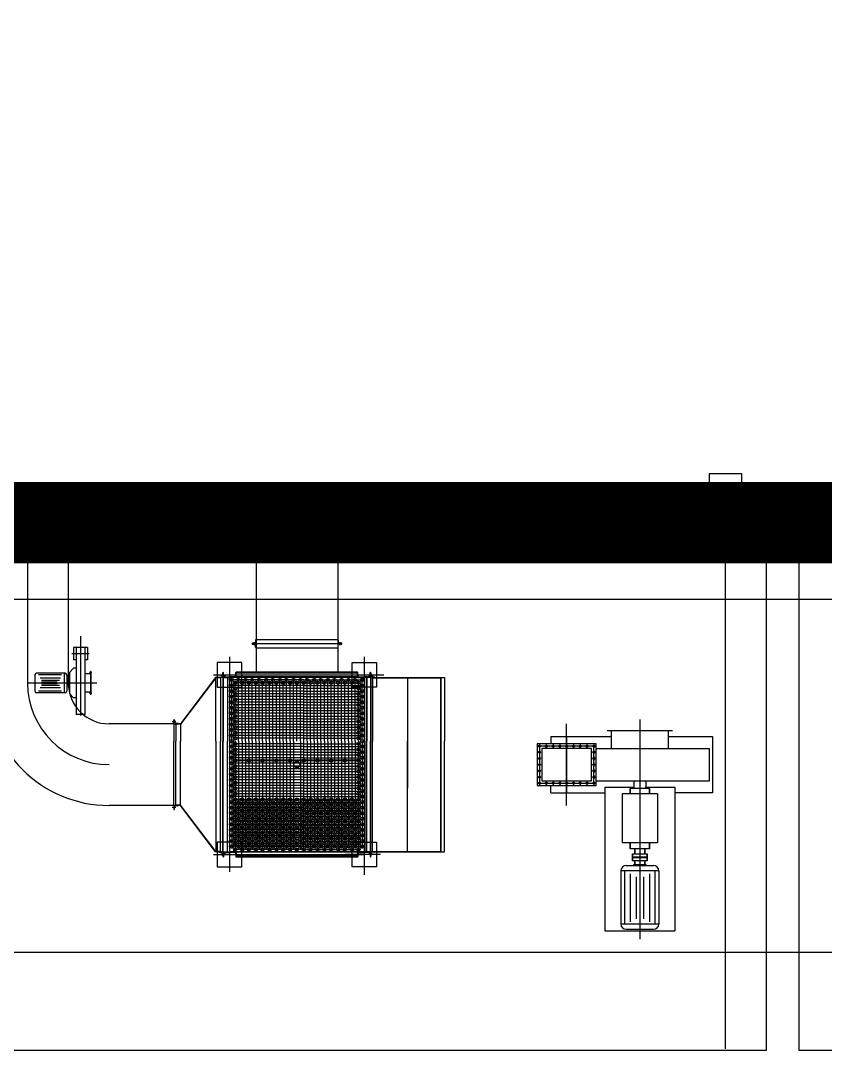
# Model space of a CAD drawing. Header units: metres. Extents: x -170 to 1091, y -90 to 504.
# Drawn here: x 169.82 to 179.67, y 76.24 to 88.85 of the extents above; entities that cross this region are included whole.
import ezdxf

# ---------------------------------------------------------------- set-up
doc = ezdxf.new("R2010")
doc.units = ezdxf.units.M
for name, pattern in [('PF_CENTER', [400, 250, -50, 50, -50]), ('PF_DASHED', [150, 100, -50]), ('PF_DIVIDE', [250, 100, -50, 0, -50, 0, -50])]:
    doc.linetypes.add(name, pattern=pattern)
for name, color, linetype in [('01', 7, 'CONTINUOUS'), ('02', 1, 'CONTINUOUS'), ('04', 2, 'PF_DASHED'), ('05', 4, 'PF_CENTER'), ('07', 6, 'PF_DIVIDE'), ('TKX', 3, 'CONTINUOUS')]:
    doc.layers.add(name, color=color, linetype=linetype)

msp = doc.modelspace()

# ---------------------------------------------------------------- linework, layer by layer
for p, q in [((177.8, 80.148, 0), (177, 80.148, 0)), ((177.05, 80.148, 0), (177.05, 79.935, 0)), ((177.75, 79.935, 0), (177.75, 80.148, 0)), ((176.864, 79.935, 0), (178.254, 79.935, 0)), ((177.325, 79.535, 0), (177.325, 79.442, 0)), ((177.325, 79.442, 0), (177.325, 79.465, 0)), ((177.475, 79.535, 0), (177.475, 79.442, 0)), ((177.475, 79.442, 0), (177.475, 79.465, 0)), ((177.182, 79.376, 0), (177.182, 78.777, 0)), ((177.617, 79.376, 0), (177.182, 79.376, 0)), ((177.52, 79.442, 0), (177.28, 79.442, 0)), ((177.28, 79.376, 0), (177.28, 79.442, 0)), ((177.28, 79.442, 0), (177.28, 79.376, 0)), ((177.52, 79.376, 0), (177.52, 79.442, 0)), ((177.52, 79.442, 0), (177.52, 79.376, 0)), ((177.617, 79.376, 0), (177.617, 78.777, 0)), ((177.617, 78.777, 0), (177.182, 78.777, 0)), ((177.28, 78.777, 0), (177.28, 78.704, 0)), ((177.28, 78.704, 0), (177.28, 78.777, 0)), ((177.52, 78.777, 0), (177.52, 78.704, 0)), ((177.52, 78.704, 0), (177.52, 78.777, 0)), ((177.52, 78.704, 0), (177.28, 78.704, 0)), ((177.31, 78.642, 0), (177.49, 78.642, 0)), ((177.31, 78.603, 0), (177.31, 78.642, 0)), ((177.31, 78.642, 0), (177.31, 78.603, 0)), ((177.49, 78.603, 0), (177.31, 78.603, 0)), ((177.31, 78.558, 0), (177.31, 78.597, 0)), ((177.31, 78.597, 0), (177.31, 78.558, 0)), ((177.31, 78.597, 0), (177.49, 78.597, 0)), ((177.34, 78.704, 0), (177.34, 78.642, 0)), ((177.34, 78.642, 0), (177.34, 78.704, 0)), ((177.34, 78.603, 0), (177.34, 78.597, 0)), ((177.34, 78.597, 0), (177.34, 78.603, 0)), ((177.46, 78.704, 0), (177.46, 78.642, 0)), ((177.46, 78.642, 0), (177.46, 78.704, 0)), ((177.46, 78.603, 0), (177.46, 78.597, 0)), ((177.46, 78.597, 0), (177.46, 78.603, 0)), ((177.49, 78.603, 0), (177.49, 78.642, 0)), ((177.49, 78.642, 0), (177.49, 78.603, 0)), ((177.49, 78.558, 0), (177.49, 78.597, 0)), ((177.49, 78.597, 0), (177.49, 78.558, 0)), ((177.231, 78.499, 0), (177.569, 78.499, 0)), ((177.49, 78.558, 0), (177.31, 78.558, 0)), ((177.34, 78.558, 0), (177.34, 78.51, 0)), ((177.34, 78.51, 0), (177.34, 78.558, 0)), ((177.46, 78.558, 0), (177.46, 78.51, 0)), ((177.46, 78.51, 0), (177.46, 78.558, 0)), ((177.632, 78.436, 0), (177.168, 78.436, 0)), ((177.168, 78.436, 0), (177.168, 77.782, 0)), ((177.632, 78.436, 0), (177.632, 77.782, 0)), ((177.632, 77.782, 0), (177.168, 77.782, 0)), ((177.231, 77.719, 0), (177.569, 77.719, 0))]:
    msp.add_line(p, q)
at = {"ltscale": 8}
for p, q in [((172.593, 79.791, 0), (172.463, 79.791, 0)), ((172.593, 79.781, 0), (172.463, 79.781, 0)), ((172.761, 79.791, 0), (172.631, 79.791, 0)), ((172.761, 79.781, 0), (172.631, 79.781, 0)), ((172.929, 79.791, 0), (172.799, 79.791, 0)), ((172.929, 79.781, 0), (172.799, 79.781, 0)), ((173.097, 79.791, 0), (172.967, 79.791, 0)), ((173.097, 79.781, 0), (172.967, 79.781, 0)), ((173.265, 79.791, 0), (173.135, 79.791, 0)), ((173.265, 79.781, 0), (173.135, 79.781, 0)), ((173.433, 79.791, 0), (173.303, 79.791, 0)), ((173.433, 79.781, 0), (173.303, 79.781, 0)), ((173.601, 79.791, 0), (173.471, 79.791, 0)), ((173.601, 79.781, 0), (173.471, 79.781, 0)), ((173.769, 79.791, 0), (173.639, 79.791, 0)), ((173.769, 79.781, 0), (173.639, 79.781, 0)), ((173.937, 79.791, 0), (173.807, 79.791, 0)), ((173.937, 79.781, 0), (173.807, 79.781, 0))]:
    msp.add_line(p, q, dxfattribs=at)
at = {"linetype": 'Continuous', "const_width": 1, "elevation": 0}
msp.add_lwpolyline([(165.7, 127.024), (280.5, 127.024), (280.5, 82.699), (165.7, 82.699)], close=True, dxfattribs=at)
at = {"elevation": 0}
msp.add_lwpolyline([(177.323, 78.51), (177.323, 78.499), (177.477, 78.499), (177.477, 78.51)], close=True, dxfattribs=at)
at = {"ltscale": 50}
msp.add_circle((173.2, 79.735, 0), 0.0358, dxfattribs=at)
for centre, start, end in [((177.231, 78.436, 0), 90, 180), ((177.569, 78.436, 0), 0, 90), ((177.231, 77.782, 0), 180, 270)]:
    msp.add_arc(centre, 0.063, start, end)
at = {"layer": '01', "ltscale": 8}
for p, q in [((170.4, 82.699, 0), (170.4, 80.735, 0)), ((172.7, 82.699, 0), (172.7, 80.867, 0)), ((173.7, 82.699, 0), (173.7, 80.867, 0)), ((172.694, 81.261, 0), (172.694, 81.229, 0)), ((172.7, 81.267, 0), (173.702, 81.267, 0)), ((173.706, 81.261, 0), (173.706, 81.229, 0)), ((170.636, 81.169, 0), (170.465, 81.169, 0)), ((170.465, 81.169, 0), (170.465, 81.018, 0)), ((170.495, 81.169, 0), (170.495, 80.348, 0)), ((170.604, 81.169, 0), (170.604, 80.348, 0)), ((170.636, 81.169, 0), (170.636, 81.018, 0)), ((172.65, 81.217, 0), (173.75, 81.217, 0)), ((172.7, 81.217, 0), (172.65, 81.217, 0)), ((172.7, 81.217, 0), (172.65, 81.217, 0)), ((172.656, 81.223, 0), (172.688, 81.223, 0)), ((172.656, 81.211, 0), (172.688, 81.211, 0)), ((172.694, 81.173, 0), (172.694, 81.205, 0)), ((172.7, 81.167, 0), (173.702, 81.167, 0)), ((173.7, 81.217, 0), (173.75, 81.217, 0)), ((173.7, 81.217, 0), (173.75, 81.217, 0)), ((173.706, 81.173, 0), (173.706, 81.205, 0)), ((173.744, 81.223, 0), (173.712, 81.223, 0)), ((173.744, 81.211, 0), (173.712, 81.211, 0)), ((170.495, 81.018, 0), (170.465, 81.018, 0)), ((170.495, 81.018, 0), (170.465, 81.018, 0)), ((170.636, 81.018, 0), (170.604, 81.018, 0)), ((172.225, 80.985, 0), (172.225, 80.685, 0)), ((172.525, 80.985, 0), (172.225, 80.985, 0)), ((172.525, 80.685, 0), (172.525, 80.985, 0)), ((173.875, 80.685, 0), (173.875, 80.985, 0)), ((173.875, 80.985, 0), (174.175, 80.985, 0)), ((174.175, 80.985, 0), (174.175, 80.685, 0)), ((170.36, 80.855, 0), (170.011, 80.855, 0)), ((170.35, 80.855, 0), (170.35, 80.615, 0)), ((170.415, 80.865, 0), (170.465, 80.915, 0)), ((170.415, 80.865, 0), (170.415, 80.605, 0)), ((170.495, 80.915, 0), (170.465, 80.915, 0)), ((170.672, 80.877, 0), (170.672, 80.593, 0)), ((170.676, 80.877, 0), (170.672, 80.877, 0)), ((170.676, 80.877, 0), (170.676, 80.593, 0)), ((172.294, 80.802, 0), (172.294, 80.852, 0)), ((172.297, 80.802, 0), (172.297, 80.867, 0)), ((172.306, 80.82, 0), (172.302, 80.863, 0)), ((172.448, 80.82, 0), (172.452, 80.863, 0)), ((173.943, 80.867, 0), (172.457, 80.867, 0)), ((172.457, 80.802, 0), (172.457, 80.867, 0)), ((173.943, 80.855, 0), (172.457, 80.855, 0)), ((173.943, 80.802, 0), (173.943, 80.867, 0)), ((173.952, 80.82, 0), (173.948, 80.863, 0)), ((174.094, 80.82, 0), (174.098, 80.863, 0)), ((174.103, 80.802, 0), (174.103, 80.867, 0)), ((174.106, 80.802, 0), (174.106, 80.852, 0)), ((169.991, 80.835, 0), (169.991, 80.635, 0)), ((170.381, 80.835, 0), (170.381, 80.635, 0)), ((170.415, 80.775, 0), (170.381, 80.775, 0)), ((170.676, 80.847, 0), (170.604, 80.847, 0)), ((172.204, 80.802, 0), (171.774, 80.235, 0)), ((172.205, 80.799, 0), (171.775, 80.232, 0)), ((172.244, 80.802, 0), (172.204, 80.802, 0)), ((172.205, 80.024, 0), (172.205, 80.799, 0)), ((172.264, 80.799, 0), (172.205, 80.799, 0)), ((172.294, 80.802, 0), (172.244, 80.802, 0)), ((172.249, 80.807, 0), (172.284, 80.807, 0)), ((172.264, 80.802, 0), (172.264, 80.024, 0)), ((172.289, 80.847, 0), (172.289, 80.813, 0)), ((172.294, 80.814, 0), (172.294, 80.024, 0)), ((172.297, 80.814, 0), (172.297, 80.024, 0)), ((172.297, 80.802, 0), (172.377, 80.802, 0)), ((172.316, 80.811, 0), (172.377, 80.811, 0)), ((172.35, 80.814, 0), (172.35, 80.024, 0)), ((172.438, 80.811, 0), (172.377, 80.811, 0)), ((172.457, 80.802, 0), (172.377, 80.802, 0)), ((173.943, 80.811, 0), (172.457, 80.811, 0)), ((173.943, 80.802, 0), (172.457, 80.802, 0)), ((173.943, 80.802, 0), (174.023, 80.802, 0)), ((173.962, 80.811, 0), (174.023, 80.811, 0)), ((174.084, 80.811, 0), (174.023, 80.811, 0)), ((174.103, 80.802, 0), (174.023, 80.802, 0)), ((174.05, 80.802, 0), (174.05, 80.024, 0)), ((174.103, 80.814, 0), (174.103, 80.024, 0)), ((174.106, 80.814, 0), (174.106, 80.024, 0)), ((174.106, 80.802, 0), (174.156, 80.802, 0)), ((174.111, 80.847, 0), (174.111, 80.813, 0)), ((174.151, 80.807, 0), (174.117, 80.807, 0)), ((174.126, 80.802, 0), (174.126, 80.024, 0)), ((174.126, 80.799, 0), (174.963, 80.799, 0)), ((174.156, 80.802, 0), (175.006, 80.802, 0)), ((174.556, 80.799, 0), (174.556, 79.446, 0)), ((174.963, 78.668, 0), (174.963, 80.802, 0)), ((174.966, 78.668, 0), (174.966, 80.802, 0)), ((175.006, 80.802, 0), (175.006, 80.024, 0)), ((170.36, 80.615, 0), (170.011, 80.615, 0)), ((170.415, 80.695, 0), (170.381, 80.695, 0)), ((170.415, 80.605, 0), (170.465, 80.555, 0)), ((170.676, 80.623, 0), (170.604, 80.623, 0)), ((172.225, 80.685, 0), (172.525, 80.685, 0)), ((174.175, 80.685, 0), (173.875, 80.685, 0)), ((170.495, 80.555, 0), (170.465, 80.555, 0)), ((170.676, 80.593, 0), (170.672, 80.593, 0)), ((170.604, 80.348, 0), (170.495, 80.348, 0)), ((171.774, 80.235, 0), (170.9, 80.235, 0)), ((171.694, 80.235, 0), (171.694, 80.285, 0)), ((171.694, 80.235, 0), (171.694, 80.024, 0)), ((171.694, 80.235, 0), (171.744, 80.235, 0)), ((171.774, 80.235, 0), (171.694, 80.235, 0)), ((171.699, 80.28, 0), (171.699, 80.246, 0)), ((171.739, 80.24, 0), (171.705, 80.24, 0)), ((171.719, 80.235, 0), (171.719, 80.024, 0)), ((171.775, 80.232, 0), (171.719, 80.232, 0)), ((171.774, 80.232, 0), (171.774, 80.024, 0)), ((171.694, 79.235, 0), (171.694, 80.024, 0)), ((171.719, 79.235, 0), (171.719, 80.024, 0)), ((171.774, 79.235, 0), (171.774, 80.024, 0)), ((172.205, 80.024, 0), (172.205, 78.671, 0)), ((172.264, 78.668, 0), (172.264, 80.024, 0)), ((172.294, 78.668, 0), (172.294, 80.024, 0)), ((172.297, 78.668, 0), (172.297, 80.024, 0)), ((172.35, 78.668, 0), (172.35, 80.024, 0)), ((174.05, 78.668, 0), (174.05, 80.024, 0)), ((174.103, 78.668, 0), (174.103, 80.024, 0)), ((174.106, 78.668, 0), (174.106, 80.024, 0)), ((174.126, 78.668, 0), (174.126, 80.024, 0)), ((174.556, 78.671, 0), (174.556, 80.024, 0)), ((175.006, 78.668, 0), (175.006, 80.024, 0)), ((176.864, 79.99, 0), (176.144, 79.99, 0)), ((176.144, 79.99, 0), (176.144, 79.48, 0)), ((176.31, 80.08, 0), (176.31, 79.99, 0)), ((176.31, 80.08, 0), (177.05, 80.08, 0)), ((176.864, 79.48, 0), (176.864, 79.99, 0)), ((177.75, 80.08, 0), (178.29, 80.08, 0)), ((178.29, 80.08, 0), (178.29, 79.39, 0)), ((176.81, 79.935, 0), (176.198, 79.935, 0)), ((176.198, 79.935, 0), (176.198, 79.535, 0)), ((176.81, 79.535, 0), (176.81, 79.935, 0)), ((178.254, 79.535, 0), (178.254, 79.935, 0)), ((176.144, 79.48, 0), (176.864, 79.48, 0)), ((176.198, 79.535, 0), (176.81, 79.535, 0)), ((176.31, 79.39, 0), (176.31, 79.48, 0)), ((176.31, 79.39, 0), (176.972, 79.39, 0)), ((176.972, 79.458, 0), (176.972, 77.7, 0)), ((176.972, 79.458, 0), (177.325, 79.458, 0)), ((177.475, 79.458, 0), (177.829, 79.458, 0)), ((177.829, 79.458, 0), (177.829, 77.7, 0)), ((178.29, 79.39, 0), (177.829, 79.39, 0)), ((171.774, 79.235, 0), (170.9, 79.235, 0)), ((171.694, 79.235, 0), (171.694, 79.185, 0)), ((171.774, 79.235, 0), (171.694, 79.235, 0)), ((171.694, 79.235, 0), (171.744, 79.235, 0)), ((171.699, 79.19, 0), (171.699, 79.225, 0)), ((171.739, 79.23, 0), (171.705, 79.23, 0)), ((171.775, 79.238, 0), (171.719, 79.238, 0)), ((172.204, 78.668, 0), (171.774, 79.235, 0)), ((172.205, 78.671, 0), (171.775, 79.238, 0)), ((172.225, 78.785, 0), (172.225, 78.485, 0)), ((172.525, 78.785, 0), (172.225, 78.785, 0)), ((172.525, 78.485, 0), (172.525, 78.785, 0)), ((173.875, 78.485, 0), (173.875, 78.785, 0)), ((173.875, 78.785, 0), (174.175, 78.785, 0)), ((174.175, 78.785, 0), (174.175, 78.485, 0)), ((172.244, 78.668, 0), (172.204, 78.668, 0)), ((172.264, 78.671, 0), (172.205, 78.671, 0)), ((172.294, 78.668, 0), (172.244, 78.668, 0)), ((172.249, 78.663, 0), (172.284, 78.663, 0)), ((172.289, 78.623, 0), (172.289, 78.658, 0)), ((172.294, 78.668, 0), (172.294, 78.618, 0)), ((172.297, 78.668, 0), (172.377, 78.668, 0)), ((172.297, 78.668, 0), (172.297, 78.603, 0)), ((172.306, 78.651, 0), (172.302, 78.608, 0)), ((172.316, 78.66, 0), (172.377, 78.66, 0)), ((172.457, 78.668, 0), (172.377, 78.668, 0)), ((172.438, 78.66, 0), (172.377, 78.66, 0)), ((172.448, 78.651, 0), (172.452, 78.608, 0)), ((174.405, 78.668, 0), (172.457, 78.668, 0)), ((172.457, 78.668, 0), (172.457, 78.603, 0)), ((173.943, 78.665, 0), (172.457, 78.665, 0)), ((173.943, 78.615, 0), (172.457, 78.615, 0)), ((173.943, 78.603, 0), (172.457, 78.603, 0)), ((173.943, 78.668, 0), (174.023, 78.668, 0)), ((173.943, 78.668, 0), (173.943, 78.603, 0)), ((173.952, 78.651, 0), (173.948, 78.608, 0)), ((173.962, 78.66, 0), (174.023, 78.66, 0)), ((174.103, 78.668, 0), (174.023, 78.668, 0)), ((174.084, 78.66, 0), (174.023, 78.66, 0)), ((174.094, 78.651, 0), (174.098, 78.608, 0)), ((174.103, 78.668, 0), (174.103, 78.603, 0)), ((174.106, 78.668, 0), (174.156, 78.668, 0)), ((174.106, 78.668, 0), (174.106, 78.618, 0)), ((174.111, 78.623, 0), (174.111, 78.658, 0)), ((174.151, 78.663, 0), (174.117, 78.663, 0)), ((174.126, 78.671, 0), (174.963, 78.671, 0)), ((174.156, 78.668, 0), (175.006, 78.668, 0)), ((172.225, 78.485, 0), (172.525, 78.485, 0)), ((174.175, 78.485, 0), (173.875, 78.485, 0)), ((176.972, 77.7, 0), (177.829, 77.7, 0))]:
    msp.add_line(p, q, dxfattribs=at)
at = {"layer": '01'}
msp.add_line((176.864, 79.535, 0), (178.254, 79.535, 0), dxfattribs=at)
at = {"layer": '01', "ltscale": 8}
for centre, radius in [((172.402, 80.772, 0), 0.02), ((172.402, 80.704, 0), 0.02), ((172.444, 80.738, 0), 0.02), ((172.486, 80.772, 0), 0.02), ((172.528, 80.738, 0), 0.02), ((172.57, 80.772, 0), 0.02), ((172.612, 80.738, 0), 0.02), ((172.654, 80.772, 0), 0.02), ((172.696, 80.738, 0), 0.02), ((172.738, 80.772, 0), 0.02), ((172.78, 80.738, 0), 0.02), ((172.822, 80.772, 0), 0.02), ((172.864, 80.738, 0), 0.02), ((172.906, 80.772, 0), 0.02), ((172.948, 80.738, 0), 0.02), ((172.99, 80.772, 0), 0.02), ((173.032, 80.738, 0), 0.02), ((173.074, 80.772, 0), 0.02), ((173.116, 80.738, 0), 0.02), ((173.158, 80.772, 0), 0.02), ((173.2, 80.738, 0), 0.02), ((173.242, 80.772, 0), 0.02), ((173.284, 80.738, 0), 0.02), ((173.326, 80.772, 0), 0.02), ((173.368, 80.738, 0), 0.02), ((173.41, 80.772, 0), 0.02), ((173.452, 80.738, 0), 0.02), ((173.494, 80.772, 0), 0.02), ((173.536, 80.738, 0), 0.02), ((173.578, 80.772, 0), 0.02), ((173.62, 80.738, 0), 0.02), ((173.662, 80.772, 0), 0.02), ((173.704, 80.738, 0), 0.02), ((173.746, 80.772, 0), 0.02), ((173.788, 80.738, 0), 0.02), ((173.83, 80.772, 0), 0.02), ((173.872, 80.738, 0), 0.02), ((173.914, 80.772, 0), 0.02), ((173.956, 80.738, 0), 0.02), ((173.998, 80.772, 0), 0.02), ((173.998, 80.704, 0), 0.02), ((172.402, 80.636, 0), 0.02), ((172.444, 80.67, 0), 0.02), ((172.444, 80.602, 0), 0.02), ((173.956, 80.67, 0), 0.02), ((173.956, 80.602, 0), 0.02), ((173.998, 80.636, 0), 0.02), ((172.402, 80.568, 0), 0.02), ((172.402, 80.5, 0), 0.02), ((172.444, 80.534, 0), 0.02), ((172.444, 80.466, 0), 0.02), ((173.956, 80.534, 0), 0.02), ((173.956, 80.466, 0), 0.02), ((173.998, 80.568, 0), 0.02), ((173.998, 80.5, 0), 0.02), ((172.402, 80.432, 0), 0.02), ((172.402, 80.364, 0), 0.02), ((172.444, 80.398, 0), 0.02), ((172.444, 80.33, 0), 0.02), ((173.956, 80.398, 0), 0.02), ((173.956, 80.33, 0), 0.02), ((173.998, 80.432, 0), 0.02), ((173.998, 80.364, 0), 0.02), ((172.402, 80.296, 0), 0.02), ((172.402, 80.228, 0), 0.02), ((172.444, 80.262, 0), 0.02), ((173.956, 80.262, 0), 0.02), ((173.998, 80.296, 0), 0.02), ((173.998, 80.228, 0), 0.02), ((172.402, 80.16, 0), 0.02), ((172.402, 80.092, 0), 0.02), ((172.444, 80.194, 0), 0.02), ((172.444, 80.126, 0), 0.02), ((173.956, 80.194, 0), 0.02), ((173.956, 80.126, 0), 0.02), ((173.998, 80.16, 0), 0.02), ((173.998, 80.092, 0), 0.02), ((172.402, 80.024, 0), 0.02), ((172.402, 79.956, 0), 0.02), ((172.444, 80.058, 0), 0.02), ((172.444, 79.99, 0), 0.02), ((173.956, 80.058, 0), 0.02), ((173.956, 79.99, 0), 0.02), ((173.998, 80.024, 0), 0.02), ((173.998, 79.956, 0), 0.02), ((176.172, 79.963, 0), 0.012), ((176.255, 79.963, 0), 0.012), ((176.338, 79.963, 0), 0.012), ((176.421, 79.963, 0), 0.012), ((176.504, 79.963, 0), 0.012), ((176.587, 79.963, 0), 0.012), ((176.67, 79.963, 0), 0.012), ((176.753, 79.963, 0), 0.012), ((176.836, 79.963, 0), 0.012), ((172.402, 79.888, 0), 0.02), ((172.402, 79.82, 0), 0.02), ((172.444, 79.922, 0), 0.02), ((172.444, 79.854, 0), 0.02), ((173.956, 79.922, 0), 0.02), ((173.956, 79.854, 0), 0.02), ((173.998, 79.888, 0), 0.02), ((173.998, 79.82, 0), 0.02), ((176.172, 79.887, 0), 0.012), ((176.836, 79.887, 0), 0.012), ((172.402, 79.752, 0), 0.02), ((172.444, 79.786, 0), 0.02), ((172.444, 79.718, 0), 0.02), ((172.612, 79.786, 0), 0.02), ((172.78, 79.786, 0), 0.02), ((172.948, 79.786, 0), 0.02), ((173.116, 79.786, 0), 0.02), ((173.284, 79.786, 0), 0.02), ((173.452, 79.786, 0), 0.02), ((173.62, 79.786, 0), 0.02), ((173.788, 79.786, 0), 0.02), ((173.956, 79.786, 0), 0.02), ((173.956, 79.718, 0), 0.02), ((173.998, 79.752, 0), 0.02), ((176.172, 79.811, 0), 0.012), ((176.172, 79.735, 0), 0.012), ((176.836, 79.811, 0), 0.012), ((176.836, 79.735, 0), 0.012), ((172.402, 79.684, 0), 0.02), ((172.402, 79.616, 0), 0.02), ((172.444, 79.65, 0), 0.02), ((172.444, 79.582, 0), 0.02), ((173.956, 79.65, 0), 0.02), ((173.956, 79.582, 0), 0.02), ((173.998, 79.684, 0), 0.02), ((173.998, 79.616, 0), 0.02), ((176.172, 79.659, 0), 0.012), ((176.172, 79.583, 0), 0.012), ((176.836, 79.659, 0), 0.012), ((176.836, 79.583, 0), 0.012), ((172.402, 79.548, 0), 0.02), ((172.402, 79.48, 0), 0.02), ((172.444, 79.514, 0), 0.02), ((172.444, 79.446, 0), 0.02), ((173.956, 79.514, 0), 0.02), ((173.956, 79.446, 0), 0.02), ((173.998, 79.548, 0), 0.02), ((173.998, 79.48, 0), 0.02), ((176.172, 79.507, 0), 0.012), ((176.255, 79.507, 0), 0.012), ((176.338, 79.507, 0), 0.012), ((176.421, 79.507, 0), 0.012), ((176.504, 79.507, 0), 0.012), ((176.587, 79.507, 0), 0.012), ((176.67, 79.507, 0), 0.012), ((176.753, 79.507, 0), 0.012), ((176.836, 79.507, 0), 0.012), ((172.402, 79.412, 0), 0.02), ((172.402, 79.344, 0), 0.02), ((172.444, 79.378, 0), 0.02), ((173.956, 79.378, 0), 0.02), ((173.998, 79.412, 0), 0.02), ((173.998, 79.344, 0), 0.02), ((172.402, 79.276, 0), 0.02), ((172.402, 79.208, 0), 0.02), ((172.444, 79.31, 0), 0.02), ((172.444, 79.242, 0), 0.02), ((172.486, 79.276, 0), 0.02), ((172.486, 79.208, 0), 0.02), ((172.528, 79.31, 0), 0.02), ((172.528, 79.242, 0), 0.02), ((172.57, 79.276, 0), 0.02), ((172.57, 79.208, 0), 0.02), ((172.612, 79.31, 0), 0.02), ((172.612, 79.242, 0), 0.02), ((172.654, 79.276, 0), 0.02), ((172.654, 79.208, 0), 0.02), ((172.696, 79.31, 0), 0.02), ((172.696, 79.242, 0), 0.02), ((172.738, 79.276, 0), 0.02), ((172.738, 79.208, 0), 0.02), ((172.78, 79.31, 0), 0.02), ((172.78, 79.242, 0), 0.02), ((172.822, 79.276, 0), 0.02), ((172.822, 79.208, 0), 0.02), ((172.864, 79.31, 0), 0.02), ((172.864, 79.242, 0), 0.02), ((172.906, 79.276, 0), 0.02), ((172.906, 79.208, 0), 0.02), ((172.948, 79.31, 0), 0.02), ((172.948, 79.242, 0), 0.02), ((172.99, 79.276, 0), 0.02), ((172.99, 79.208, 0), 0.02), ((173.032, 79.31, 0), 0.02), ((173.032, 79.242, 0), 0.02), ((173.074, 79.276, 0), 0.02), ((173.074, 79.208, 0), 0.02), ((173.116, 79.31, 0), 0.02), ((173.116, 79.242, 0), 0.02), ((173.158, 79.276, 0), 0.02), ((173.158, 79.208, 0), 0.02), ((173.2, 79.31, 0), 0.02), ((173.2, 79.242, 0), 0.02), ((173.242, 79.276, 0), 0.02), ((173.242, 79.208, 0), 0.02), ((173.284, 79.31, 0), 0.02), ((173.284, 79.242, 0), 0.02), ((173.326, 79.276, 0), 0.02), ((173.326, 79.208, 0), 0.02), ((173.368, 79.31, 0), 0.02), ((173.368, 79.242, 0), 0.02), ((173.41, 79.276, 0), 0.02), ((173.41, 79.208, 0), 0.02), ((173.452, 79.31, 0), 0.02), ((173.452, 79.242, 0), 0.02), ((173.494, 79.276, 0), 0.02), ((173.494, 79.208, 0), 0.02), ((173.536, 79.31, 0), 0.02), ((173.536, 79.242, 0), 0.02), ((173.578, 79.276, 0), 0.02), ((173.578, 79.208, 0), 0.02), ((173.62, 79.31, 0), 0.02), ((173.62, 79.242, 0), 0.02), ((173.662, 79.276, 0), 0.02), ((173.662, 79.208, 0), 0.02), ((173.704, 79.31, 0), 0.02), ((173.704, 79.242, 0), 0.02), ((173.746, 79.276, 0), 0.02), ((173.746, 79.208, 0), 0.02), ((173.788, 79.31, 0), 0.02), ((173.788, 79.242, 0), 0.02), ((173.83, 79.276, 0), 0.02), ((173.83, 79.208, 0), 0.02), ((173.872, 79.31, 0), 0.02), ((173.872, 79.242, 0), 0.02), ((173.914, 79.276, 0), 0.02), ((173.914, 79.208, 0), 0.02), ((173.956, 79.31, 0), 0.02), ((173.956, 79.242, 0), 0.02), ((173.998, 79.276, 0), 0.02), ((173.998, 79.208, 0), 0.02), ((172.402, 79.14, 0), 0.02), ((172.402, 79.072, 0), 0.02), ((172.444, 79.174, 0), 0.02), ((172.444, 79.106, 0), 0.02), ((172.486, 79.14, 0), 0.02), ((172.486, 79.072, 0), 0.02), ((172.528, 79.174, 0), 0.02), ((172.528, 79.106, 0), 0.02), ((172.57, 79.14, 0), 0.02), ((172.57, 79.072, 0), 0.02), ((172.612, 79.174, 0), 0.02), ((172.612, 79.106, 0), 0.02), ((172.654, 79.14, 0), 0.02), ((172.654, 79.072, 0), 0.02), ((172.696, 79.174, 0), 0.02), ((172.696, 79.106, 0), 0.02), ((172.738, 79.14, 0), 0.02), ((172.738, 79.072, 0), 0.02), ((172.78, 79.174, 0), 0.02), ((172.78, 79.106, 0), 0.02), ((172.822, 79.14, 0), 0.02), ((172.822, 79.072, 0), 0.02), ((172.864, 79.174, 0), 0.02), ((172.864, 79.106, 0), 0.02), ((172.906, 79.14, 0), 0.02), ((172.906, 79.072, 0), 0.02), ((172.948, 79.174, 0), 0.02), ((172.948, 79.106, 0), 0.02), ((172.99, 79.14, 0), 0.02), ((172.99, 79.072, 0), 0.02), ((173.032, 79.174, 0), 0.02), ((173.032, 79.106, 0), 0.02), ((173.074, 79.14, 0), 0.02), ((173.074, 79.072, 0), 0.02), ((173.116, 79.174, 0), 0.02), ((173.116, 79.106, 0), 0.02), ((173.158, 79.14, 0), 0.02), ((173.158, 79.072, 0), 0.02), ((173.2, 79.174, 0), 0.02), ((173.2, 79.106, 0), 0.02), ((173.242, 79.14, 0), 0.02), ((173.242, 79.072, 0), 0.02), ((173.284, 79.174, 0), 0.02), ((173.284, 79.106, 0), 0.02), ((173.326, 79.14, 0), 0.02), ((173.326, 79.072, 0), 0.02), ((173.368, 79.174, 0), 0.02), ((173.368, 79.106, 0), 0.02), ((173.41, 79.14, 0), 0.02), ((173.41, 79.072, 0), 0.02), ((173.452, 79.174, 0), 0.02), ((173.452, 79.106, 0), 0.02), ((173.494, 79.14, 0), 0.02), ((173.494, 79.072, 0), 0.02), ((173.536, 79.174, 0), 0.02), ((173.536, 79.106, 0), 0.02), ((173.578, 79.14, 0), 0.02), ((173.578, 79.072, 0), 0.02), ((173.62, 79.174, 0), 0.02), ((173.62, 79.106, 0), 0.02), ((173.662, 79.14, 0), 0.02), ((173.662, 79.072, 0), 0.02), ((173.704, 79.174, 0), 0.02), ((173.704, 79.106, 0), 0.02), ((173.746, 79.14, 0), 0.02), ((173.746, 79.072, 0), 0.02), ((173.788, 79.174, 0), 0.02), ((173.788, 79.106, 0), 0.02), ((173.83, 79.14, 0), 0.02), ((173.83, 79.072, 0), 0.02), ((173.872, 79.174, 0), 0.02), ((173.872, 79.106, 0), 0.02), ((173.914, 79.14, 0), 0.02), ((173.914, 79.072, 0), 0.02), ((173.956, 79.174, 0), 0.02), ((173.956, 79.106, 0), 0.02), ((173.998, 79.14, 0), 0.02), ((173.998, 79.072, 0), 0.02), ((172.402, 79.004, 0), 0.02), ((172.402, 78.936, 0), 0.02), ((172.444, 79.038, 0), 0.02), ((172.444, 78.97, 0), 0.02), ((172.486, 79.004, 0), 0.02), ((172.486, 78.936, 0), 0.02), ((172.528, 79.038, 0), 0.02), ((172.528, 78.97, 0), 0.02), ((172.57, 79.004, 0), 0.02), ((172.57, 78.936, 0), 0.02), ((172.612, 79.038, 0), 0.02), ((172.612, 78.97, 0), 0.02), ((172.654, 79.004, 0), 0.02), ((172.654, 78.936, 0), 0.02), ((172.696, 79.038, 0), 0.02), ((172.696, 78.97, 0), 0.02), ((172.738, 79.004, 0), 0.02), ((172.738, 78.936, 0), 0.02), ((172.78, 79.038, 0), 0.02), ((172.78, 78.97, 0), 0.02), ((172.822, 79.004, 0), 0.02), ((172.822, 78.936, 0), 0.02), ((172.864, 79.038, 0), 0.02), ((172.864, 78.97, 0), 0.02), ((172.906, 79.004, 0), 0.02), ((172.906, 78.936, 0), 0.02), ((172.948, 79.038, 0), 0.02), ((172.948, 78.97, 0), 0.02), ((172.99, 79.004, 0), 0.02), ((172.99, 78.936, 0), 0.02), ((173.032, 79.038, 0), 0.02), ((173.032, 78.97, 0), 0.02), ((173.074, 79.004, 0), 0.02), ((173.074, 78.936, 0), 0.02), ((173.116, 79.038, 0), 0.02), ((173.116, 78.97, 0), 0.02), ((173.158, 79.004, 0), 0.02), ((173.158, 78.936, 0), 0.02), ((173.2, 79.038, 0), 0.02), ((173.2, 78.97, 0), 0.02), ((173.242, 79.004, 0), 0.02), ((173.242, 78.936, 0), 0.02), ((173.284, 79.038, 0), 0.02), ((173.284, 78.97, 0), 0.02), ((173.326, 79.004, 0), 0.02), ((173.326, 78.936, 0), 0.02), ((173.368, 79.038, 0), 0.02), ((173.368, 78.97, 0), 0.02), ((173.41, 79.004, 0), 0.02), ((173.41, 78.936, 0), 0.02), ((173.452, 79.038, 0), 0.02), ((173.452, 78.97, 0), 0.02), ((173.494, 79.004, 0), 0.02), ((173.494, 78.936, 0), 0.02), ((173.536, 79.038, 0), 0.02), ((173.536, 78.97, 0), 0.02), ((173.578, 79.004, 0), 0.02), ((173.578, 78.936, 0), 0.02), ((173.62, 79.038, 0), 0.02), ((173.62, 78.97, 0), 0.02), ((173.662, 79.004, 0), 0.02), ((173.662, 78.936, 0), 0.02), ((173.704, 79.038, 0), 0.02), ((173.704, 78.97, 0), 0.02), ((173.746, 79.004, 0), 0.02), ((173.746, 78.936, 0), 0.02), ((173.788, 79.038, 0), 0.02), ((173.788, 78.97, 0), 0.02), ((173.83, 79.004, 0), 0.02), ((173.83, 78.936, 0), 0.02), ((173.872, 79.038, 0), 0.02), ((173.872, 78.97, 0), 0.02), ((173.914, 79.004, 0), 0.02), ((173.914, 78.936, 0), 0.02), ((173.956, 79.038, 0), 0.02), ((173.956, 78.97, 0), 0.02), ((173.998, 79.004, 0), 0.02), ((173.998, 78.936, 0), 0.02), ((172.402, 78.868, 0), 0.02), ((172.444, 78.902, 0), 0.02), ((172.444, 78.834, 0), 0.02), ((172.486, 78.868, 0), 0.02), ((172.528, 78.902, 0), 0.02), ((172.528, 78.834, 0), 0.02), ((172.57, 78.868, 0), 0.02), ((172.612, 78.902, 0), 0.02), ((172.612, 78.834, 0), 0.02), ((172.654, 78.868, 0), 0.02), ((172.696, 78.902, 0), 0.02), ((172.696, 78.834, 0), 0.02), ((172.738, 78.868, 0), 0.02), ((172.78, 78.902, 0), 0.02), ((172.78, 78.834, 0), 0.02), ((172.822, 78.868, 0), 0.02), ((172.864, 78.902, 0), 0.02), ((172.864, 78.834, 0), 0.02), ((172.906, 78.868, 0), 0.02), ((172.948, 78.902, 0), 0.02), ((172.948, 78.834, 0), 0.02), ((172.99, 78.868, 0), 0.02), ((173.032, 78.902, 0), 0.02), ((173.032, 78.834, 0), 0.02), ((173.074, 78.868, 0), 0.02), ((173.116, 78.902, 0), 0.02), ((173.116, 78.834, 0), 0.02), ((173.158, 78.868, 0), 0.02), ((173.2, 78.902, 0), 0.02), ((173.2, 78.834, 0), 0.02), ((173.242, 78.868, 0), 0.02), ((173.284, 78.902, 0), 0.02), ((173.284, 78.834, 0), 0.02), ((173.326, 78.868, 0), 0.02), ((173.368, 78.902, 0), 0.02), ((173.368, 78.834, 0), 0.02), ((173.41, 78.868, 0), 0.02), ((173.452, 78.902, 0), 0.02), ((173.452, 78.834, 0), 0.02), ((173.494, 78.868, 0), 0.02), ((173.536, 78.902, 0), 0.02), ((173.536, 78.834, 0), 0.02), ((173.578, 78.868, 0), 0.02), ((173.62, 78.902, 0), 0.02), ((173.62, 78.834, 0), 0.02), ((173.662, 78.868, 0), 0.02), ((173.704, 78.902, 0), 0.02), ((173.704, 78.834, 0), 0.02), ((173.746, 78.868, 0), 0.02), ((173.788, 78.902, 0), 0.02), ((173.788, 78.834, 0), 0.02), ((173.83, 78.868, 0), 0.02), ((173.872, 78.902, 0), 0.02), ((173.872, 78.834, 0), 0.02), ((173.914, 78.868, 0), 0.02), ((173.956, 78.902, 0), 0.02), ((173.956, 78.834, 0), 0.02), ((173.998, 78.868, 0), 0.02), ((172.402, 78.8, 0), 0.02), ((172.402, 78.732, 0), 0.02), ((172.444, 78.766, 0), 0.02), ((172.444, 78.698, 0), 0.02), ((172.486, 78.8, 0), 0.02), ((172.486, 78.732, 0), 0.02), ((172.528, 78.766, 0), 0.02), ((172.528, 78.698, 0), 0.02), ((172.57, 78.8, 0), 0.02), ((172.57, 78.732, 0), 0.02), ((172.612, 78.766, 0), 0.02), ((172.612, 78.698, 0), 0.02), ((172.654, 78.8, 0), 0.02), ((172.654, 78.732, 0), 0.02), ((172.696, 78.766, 0), 0.02), ((172.696, 78.698, 0), 0.02), ((172.738, 78.8, 0), 0.02), ((172.738, 78.732, 0), 0.02), ((172.78, 78.766, 0), 0.02), ((172.78, 78.698, 0), 0.02), ((172.822, 78.8, 0), 0.02), ((172.822, 78.732, 0), 0.02), ((172.864, 78.766, 0), 0.02), ((172.864, 78.698, 0), 0.02), ((172.906, 78.8, 0), 0.02), ((172.906, 78.732, 0), 0.02), ((172.948, 78.766, 0), 0.02), ((172.948, 78.698, 0), 0.02), ((172.99, 78.8, 0), 0.02), ((172.99, 78.732, 0), 0.02), ((173.032, 78.766, 0), 0.02), ((173.032, 78.698, 0), 0.02), ((173.074, 78.8, 0), 0.02), ((173.074, 78.732, 0), 0.02), ((173.116, 78.766, 0), 0.02), ((173.116, 78.698, 0), 0.02), ((173.158, 78.8, 0), 0.02), ((173.158, 78.732, 0), 0.02), ((173.2, 78.766, 0), 0.02), ((173.2, 78.698, 0), 0.02), ((173.242, 78.8, 0), 0.02), ((173.242, 78.732, 0), 0.02), ((173.284, 78.766, 0), 0.02), ((173.284, 78.698, 0), 0.02), ((173.326, 78.8, 0), 0.02), ((173.326, 78.732, 0), 0.02), ((173.368, 78.766, 0), 0.02), ((173.368, 78.698, 0), 0.02), ((173.41, 78.8, 0), 0.02), ((173.41, 78.732, 0), 0.02), ((173.452, 78.766, 0), 0.02), ((173.452, 78.698, 0), 0.02), ((173.494, 78.8, 0), 0.02), ((173.494, 78.732, 0), 0.02), ((173.536, 78.766, 0), 0.02), ((173.536, 78.698, 0), 0.02), ((173.578, 78.8, 0), 0.02), ((173.578, 78.732, 0), 0.02), ((173.62, 78.766, 0), 0.02), ((173.62, 78.698, 0), 0.02), ((173.662, 78.8, 0), 0.02), ((173.662, 78.732, 0), 0.02), ((173.704, 78.766, 0), 0.02), ((173.704, 78.698, 0), 0.02), ((173.746, 78.8, 0), 0.02), ((173.746, 78.732, 0), 0.02), ((173.788, 78.766, 0), 0.02), ((173.788, 78.698, 0), 0.02), ((173.83, 78.8, 0), 0.02), ((173.83, 78.732, 0), 0.02), ((173.872, 78.766, 0), 0.02), ((173.872, 78.698, 0), 0.02), ((173.914, 78.8, 0), 0.02), ((173.914, 78.732, 0), 0.02), ((173.956, 78.766, 0), 0.02), ((173.956, 78.698, 0), 0.02), ((173.998, 78.8, 0), 0.02), ((173.998, 78.732, 0), 0.02)]:
    msp.add_circle(centre, radius, dxfattribs=at)
for centre, radius, start, end in [((172.688, 81.229, 0), 0.006, 270, 0), ((172.699, 81.262, 0), 0.00499, 76.6899, 193.3101), ((173.701, 81.262, 0), 0.00499, 346.6899, 103.3101), ((173.712, 81.229, 0), 0.006, 180, 270), ((172.655, 81.218, 0), 0.00499, 76.6899, 193.3101), ((172.655, 81.216, 0), 0.00499, 166.6899, 283.3101), ((172.688, 81.205, 0), 0.006, 0, 90), ((172.699, 81.172, 0), 0.00499, 166.6899, 283.3101), ((173.701, 81.172, 0), 0.00499, 256.6899, 13.3101), ((173.712, 81.205, 0), 0.006, 90, 180), ((173.745, 81.218, 0), 0.00499, 346.6899, 103.3101), ((173.745, 81.216, 0), 0.00499, 256.6899, 13.3101), ((170.011, 80.835, 0), 0.02, 90, 180), ((170.36, 80.835, 0), 0.02, 0, 90), ((172.293, 80.848, 0), 0.00416, 76.6899, 193.3101), ((172.297, 80.862, 0), 0.005, 5.71, 90), ((172.457, 80.862, 0), 0.005, 90, 174.29), ((173.943, 80.862, 0), 0.005, 5.71, 90), ((174.103, 80.862, 0), 0.005, 90, 174.29), ((174.107, 80.848, 0), 0.00416, 346.6899, 103.3101), ((170.9, 80.735, 0), 1.5, 180, 270), ((170.9, 80.735, 0), 0.5, 180, 270), ((172.248, 80.803, 0), 0.00416, 76.6899, 193.3101), ((172.284, 80.813, 0), 0.0055, 270, 0), ((172.316, 80.821, 0), 0.01, 185.71, 270), ((172.438, 80.821, 0), 0.01, 270, 354.29), ((173.962, 80.821, 0), 0.01, 185.71, 270), ((174.084, 80.821, 0), 0.01, 270, 354.29), ((174.117, 80.813, 0), 0.0055, 180, 270), ((174.152, 80.803, 0), 0.00416, 346.6899, 103.3101), ((170.011, 80.635, 0), 0.02, 180, 270), ((170.36, 80.635, 0), 0.02, 270, 0), ((171.695, 80.281, 0), 0.00416, 346.6899, 103.3101), ((171.705, 80.246, 0), 0.0055, 180, 270), ((171.74, 80.236, 0), 0.00416, 346.6899, 103.3101), ((171.705, 79.225, 0), 0.0055, 90, 180), ((171.74, 79.234, 0), 0.00416, 256.6899, 13.3101), ((171.695, 79.189, 0), 0.00416, 256.6899, 13.3101), ((172.248, 78.667, 0), 0.00416, 166.6899, 283.3101), ((172.284, 78.658, 0), 0.0055, 0, 90), ((172.293, 78.622, 0), 0.00416, 166.6899, 283.3101), ((172.297, 78.608, 0), 0.005, 270, 354.29), ((172.316, 78.65, 0), 0.01, 90, 174.29), ((172.438, 78.65, 0), 0.01, 5.71, 90), ((172.457, 78.608, 0), 0.005, 185.71, 270), ((173.943, 78.608, 0), 0.005, 270, 354.29), ((173.962, 78.65, 0), 0.01, 90, 174.29), ((174.084, 78.65, 0), 0.01, 5.71, 90), ((174.103, 78.608, 0), 0.005, 185.71, 270), ((174.107, 78.622, 0), 0.00416, 256.6899, 13.3101), ((174.117, 78.658, 0), 0.0055, 90, 180), ((174.152, 78.667, 0), 0.00416, 256.6899, 13.3101)]:
    msp.add_arc(centre, radius, start, end, dxfattribs=at)
at = {"layer": '01'}
msp.add_arc((177.569, 77.782, 0), 0.063, 270, 0, dxfattribs=at)
at = {"layer": '01', "ltscale": 8}
for p in [(172.7, 81.217, 0), (172.7, 81.217, 0), (173.7, 81.217, 0), (173.7, 81.217, 0), (172.294, 80.802, 0), (174.106, 80.802, 0), (171.694, 80.235, 0), (171.694, 79.235, 0), (172.294, 78.668, 0), (174.106, 78.668, 0)]:
    msp.add_point(p, dxfattribs=at)
at = {"layer": '02', "ltscale": 8}
for p, q in [((178.95, 76.235), (178.95, 82.699, 0)), ((179.35, 76.235), (179.35, 82.699, 0)), ((170.318, 80.835, 0), (170.034, 80.835, 0)), ((170.304, 80.795, 0), (170.055, 80.795, 0)), ((170.292, 80.765, 0), (170.072, 80.765, 0)), ((170.264, 80.745, 0), (170.073, 80.745, 0)), ((170.264, 80.725, 0), (170.073, 80.725, 0)), ((170.318, 80.635, 0), (170.034, 80.635, 0)), ((170.304, 80.675, 0), (170.055, 80.675, 0)), ((170.292, 80.705, 0), (170.072, 80.705, 0)), ((178.95, 76.235, 0), (168.85, 76.235, 0)), ((189.45, 76.235), (179.35, 76.235, 0))]:
    msp.add_line(p, q, dxfattribs=at)
at = {"layer": '02'}
for p, q in [((177.214, 78.431, 0), (177.214, 77.777, 0)), ((177.28, 78.399, 0), (177.28, 77.809, 0)), ((177.355, 78.363, 0), (177.355, 77.845, 0)), ((177.445, 78.363, 0), (177.445, 77.845, 0)), ((177.52, 78.399, 0), (177.52, 77.809, 0)), ((177.586, 78.431, 0), (177.586, 77.777, 0))]:
    msp.add_line(p, q, dxfattribs=at)
at = {"layer": '04', "ltscale": 8}
for p in [(174.056, 80.814, 0), (174.056, 78.668, 0)]:
    msp.add_line(p, (174.056, 80.024, 0), dxfattribs=at)
at = {"layer": '05', "ltscale": 8}
for p, q in [((169.9, 82.699), (169.9, 80.735)), ((178.45, 76.254), (178.45, 82.699)), ((170.55, 81.307, 0), (170.55, 80.337, 0)), ((172.675, 81.237, 0), (172.675, 81.2, 0)), ((172.675, 81.198, 0), (172.675, 81.234, 0)), ((173.725, 81.237, 0), (173.725, 81.2, 0)), ((173.725, 81.198, 0), (173.725, 81.234, 0)), ((170.55, 81.187, 0), (170.55, 81, 0)), ((170.655, 81.093, 0), (170.445, 81.093, 0)), ((172.375, 81.055, 0), (172.375, 80.623, 0)), ((174.025, 81.055, 0), (174.025, 80.623, 0)), ((170.689, 80.862, 0), (170.66, 80.862, 0)), ((170.75, 80.735, 0), (169.902, 80.735, 0)), ((172.177, 80.835, 0), (174.266, 80.835, 0)), ((172.267, 80.827, 0), (172.326, 80.827, 0)), ((173.284, 80.772, 0), (172.365, 80.772, 0)), ((172.402, 80.024, 0), (172.402, 80.797, 0)), ((173.284, 80.738, 0), (172.42, 80.738, 0)), ((172.444, 80.024, 0), (172.444, 80.763, 0)), ((172.486, 80.024, 0), (172.486, 80.797, 0)), ((172.528, 80.024, 0), (172.528, 80.763, 0)), ((172.57, 80.024, 0), (172.57, 80.797, 0)), ((172.612, 80.024, 0), (172.612, 80.763, 0)), ((172.654, 80.024, 0), (172.654, 80.797, 0)), ((172.696, 80.024, 0), (172.696, 80.763, 0)), ((172.738, 80.024, 0), (172.738, 80.797, 0)), ((172.78, 80.024, 0), (172.78, 80.763, 0)), ((172.822, 80.024, 0), (172.822, 80.797, 0)), ((172.864, 80.024, 0), (172.864, 80.763, 0)), ((172.906, 80.024, 0), (172.906, 80.797, 0)), ((172.948, 80.024, 0), (172.948, 80.763, 0)), ((172.99, 80.024, 0), (172.99, 80.797, 0)), ((173.032, 80.024, 0), (173.032, 80.763, 0)), ((173.074, 80.024, 0), (173.074, 80.797, 0)), ((173.116, 80.024, 0), (173.116, 80.763, 0)), ((173.158, 80.024, 0), (173.158, 80.797, 0)), ((173.2, 80.024, 0), (173.2, 80.763, 0)), ((173.242, 80.024, 0), (173.242, 80.797, 0)), ((173.284, 80.772, 0), (174.023, 80.772, 0)), ((173.284, 78.673, 0), (173.284, 80.763, 0)), ((173.284, 80.738, 0), (173.981, 80.738, 0)), ((173.326, 80.024, 0), (173.326, 80.797, 0)), ((173.368, 80.024, 0), (173.368, 80.763, 0)), ((173.41, 80.024, 0), (173.41, 80.797, 0)), ((173.452, 80.024, 0), (173.452, 80.763, 0)), ((173.494, 80.024, 0), (173.494, 80.797, 0)), ((173.536, 80.024, 0), (173.536, 80.763, 0)), ((173.578, 80.024, 0), (173.578, 80.797, 0)), ((173.62, 80.024, 0), (173.62, 80.763, 0)), ((173.662, 80.024, 0), (173.662, 80.797, 0)), ((173.704, 80.024, 0), (173.704, 80.763, 0)), ((173.746, 80.024, 0), (173.746, 80.797, 0)), ((173.788, 80.024, 0), (173.788, 80.763, 0)), ((173.83, 80.024, 0), (173.83, 80.797, 0)), ((173.872, 80.024, 0), (173.872, 80.763, 0)), ((173.914, 80.024, 0), (173.914, 80.797, 0)), ((173.956, 80.024, 0), (173.956, 80.763, 0)), ((173.998, 80.024, 0), (173.998, 80.797, 0)), ((174.025, 80.835, 0), (174.025, 78.386, 0)), ((174.076, 80.827, 0), (174.135, 80.827, 0)), ((170.688, 80.608, 0), (170.659, 80.608, 0)), ((173.284, 80.704, 0), (172.365, 80.704, 0)), ((173.284, 80.636, 0), (172.365, 80.636, 0)), ((172.375, 80.623, 0), (172.375, 78.423, 0)), ((173.284, 80.67, 0), (172.42, 80.67, 0)), ((173.284, 80.602, 0), (172.42, 80.602, 0)), ((173.284, 80.704, 0), (174.023, 80.704, 0)), ((173.284, 80.67, 0), (173.981, 80.67, 0)), ((173.284, 80.636, 0), (174.023, 80.636, 0)), ((173.284, 80.602, 0), (173.981, 80.602, 0)), ((173.284, 80.568, 0), (172.365, 80.568, 0)), ((173.284, 80.5, 0), (172.365, 80.5, 0)), ((173.284, 80.534, 0), (172.42, 80.534, 0)), ((173.284, 80.568, 0), (174.023, 80.568, 0)), ((173.284, 80.534, 0), (173.981, 80.534, 0)), ((173.284, 80.5, 0), (174.023, 80.5, 0)), ((173.284, 80.432, 0), (172.365, 80.432, 0)), ((173.284, 80.364, 0), (172.365, 80.364, 0)), ((173.284, 80.466, 0), (172.42, 80.466, 0)), ((173.284, 80.398, 0), (172.42, 80.398, 0)), ((173.284, 80.466, 0), (173.981, 80.466, 0)), ((173.284, 80.432, 0), (174.023, 80.432, 0)), ((173.284, 80.398, 0), (173.981, 80.398, 0)), ((173.284, 80.364, 0), (174.023, 80.364, 0)), ((171.717, 80.26, 0), (171.671, 80.26, 0)), ((173.284, 80.296, 0), (172.365, 80.296, 0)), ((173.284, 80.228, 0), (172.365, 80.228, 0)), ((173.284, 80.33, 0), (172.42, 80.33, 0)), ((173.284, 80.262, 0), (172.42, 80.262, 0)), ((173.284, 80.33, 0), (173.981, 80.33, 0)), ((173.284, 80.296, 0), (174.023, 80.296, 0)), ((173.284, 80.262, 0), (173.981, 80.262, 0)), ((173.284, 80.228, 0), (174.023, 80.228, 0)), ((176.504, 79.235, 0), (176.504, 80.235, 0)), ((177.4, 80.29, 0), (177.4, 77.599, 0)), ((173.284, 80.16, 0), (172.365, 80.16, 0)), ((173.284, 80.092, 0), (172.365, 80.092, 0)), ((173.284, 80.194, 0), (172.42, 80.194, 0)), ((173.284, 80.126, 0), (172.42, 80.126, 0)), ((173.284, 80.194, 0), (173.981, 80.194, 0)), ((173.284, 80.16, 0), (174.023, 80.16, 0)), ((173.284, 80.126, 0), (173.981, 80.126, 0)), ((173.284, 80.092, 0), (174.023, 80.092, 0)), ((176.504, 79.37, 0), (176.504, 80.101, 0)), ((172.402, 80.024, 0), (172.402, 78.707, 0)), ((173.284, 80.058, 0), (172.42, 80.058, 0)), ((173.284, 79.99, 0), (172.42, 79.99, 0)), ((172.444, 80.024, 0), (172.444, 78.673, 0)), ((172.486, 80.024, 0), (172.486, 78.707, 0)), ((172.528, 80.024, 0), (172.528, 78.673, 0)), ((172.57, 80.024, 0), (172.57, 78.707, 0)), ((172.612, 80.024, 0), (172.612, 78.673, 0)), ((172.654, 80.024, 0), (172.654, 78.707, 0)), ((172.696, 80.024, 0), (172.696, 78.673, 0)), ((172.738, 80.024, 0), (172.738, 78.707, 0)), ((172.78, 80.024, 0), (172.78, 78.673, 0)), ((172.822, 80.024, 0), (172.822, 78.707, 0)), ((172.864, 80.024, 0), (172.864, 78.673, 0)), ((172.906, 80.024, 0), (172.906, 78.707, 0)), ((172.948, 80.024, 0), (172.948, 78.673, 0)), ((172.99, 80.024, 0), (172.99, 78.707, 0)), ((173.032, 80.024, 0), (173.032, 78.673, 0)), ((173.074, 80.024, 0), (173.074, 78.707, 0)), ((173.116, 80.024, 0), (173.116, 78.673, 0)), ((173.158, 80.024, 0), (173.158, 78.707, 0)), ((173.242, 80.024, 0), (173.242, 78.707, 0)), ((173.284, 80.058, 0), (173.981, 80.058, 0)), ((173.284, 79.99, 0), (173.981, 79.99, 0)), ((173.326, 80.024, 0), (173.326, 78.707, 0)), ((173.368, 80.024, 0), (173.368, 78.673, 0)), ((173.41, 80.024, 0), (173.41, 78.707, 0)), ((173.452, 80.024, 0), (173.452, 78.673, 0)), ((173.494, 80.024, 0), (173.494, 78.707, 0)), ((173.536, 80.024, 0), (173.536, 78.673, 0)), ((173.578, 80.024, 0), (173.578, 78.707, 0)), ((173.62, 80.024, 0), (173.62, 78.673, 0)), ((173.662, 80.024, 0), (173.662, 78.707, 0)), ((173.704, 80.024, 0), (173.704, 78.673, 0)), ((173.746, 80.024, 0), (173.746, 78.707, 0)), ((173.788, 80.024, 0), (173.788, 78.673, 0)), ((173.83, 80.024, 0), (173.83, 78.707, 0)), ((173.872, 80.024, 0), (173.872, 78.673, 0)), ((173.914, 80.024, 0), (173.914, 78.707, 0)), ((173.956, 80.024, 0), (173.956, 78.673, 0)), ((173.998, 80.024, 0), (173.998, 78.707, 0)), ((176.172, 79.986, 0), (176.172, 79.94, 0)), ((176.172, 79.97, 0), (176.172, 79.957, 0)), ((176.255, 79.986, 0), (176.255, 79.94, 0)), ((176.255, 79.97, 0), (176.255, 79.957, 0)), ((176.338, 79.986, 0), (176.338, 79.94, 0)), ((176.338, 79.97, 0), (176.338, 79.957, 0)), ((176.421, 79.986, 0), (176.421, 79.94, 0)), ((176.421, 79.97, 0), (176.421, 79.957, 0)), ((176.504, 80.08, 0), (176.504, 79.391, 0)), ((176.504, 79.986, 0), (176.504, 79.94, 0)), ((176.504, 79.97, 0), (176.504, 79.957, 0)), ((176.587, 79.986, 0), (176.587, 79.94, 0)), ((176.587, 79.97, 0), (176.587, 79.957, 0)), ((176.67, 79.986, 0), (176.67, 79.94, 0)), ((176.67, 79.97, 0), (176.67, 79.957, 0)), ((176.753, 79.986, 0), (176.753, 79.94, 0)), ((176.753, 79.97, 0), (176.753, 79.957, 0)), ((176.836, 79.986, 0), (176.836, 79.94, 0)), ((176.836, 79.97, 0), (176.836, 79.957, 0)), ((173.284, 79.956, 0), (172.365, 79.956, 0)), ((173.284, 79.888, 0), (172.365, 79.888, 0)), ((173.284, 79.922, 0), (172.42, 79.922, 0)), ((173.284, 79.854, 0), (172.42, 79.854, 0)), ((173.284, 79.956, 0), (174.023, 79.956, 0)), ((173.284, 79.922, 0), (173.981, 79.922, 0)), ((173.284, 79.888, 0), (174.023, 79.888, 0)), ((173.284, 79.854, 0), (173.981, 79.854, 0)), ((176.155, 79.963, 0), (176.189, 79.963, 0)), ((176.155, 79.887, 0), (176.189, 79.887, 0)), ((176.179, 79.963, 0), (176.165, 79.963, 0)), ((176.179, 79.887, 0), (176.165, 79.887, 0)), ((176.836, 79.963, 0), (176.172, 79.963, 0)), ((176.172, 79.963, 0), (176.172, 79.507, 0)), ((176.172, 79.91, 0), (176.172, 79.864, 0)), ((176.172, 79.894, 0), (176.172, 79.881, 0)), ((176.238, 79.963, 0), (176.272, 79.963, 0)), ((176.262, 79.963, 0), (176.248, 79.963, 0)), ((176.321, 79.963, 0), (176.355, 79.963, 0)), ((176.345, 79.963, 0), (176.331, 79.963, 0)), ((176.404, 79.963, 0), (176.438, 79.963, 0)), ((176.428, 79.963, 0), (176.414, 79.963, 0)), ((176.487, 79.963, 0), (176.521, 79.963, 0)), ((176.511, 79.963, 0), (176.497, 79.963, 0)), ((176.57, 79.963, 0), (176.604, 79.963, 0)), ((176.594, 79.963, 0), (176.58, 79.963, 0)), ((176.653, 79.963, 0), (176.687, 79.963, 0)), ((176.677, 79.963, 0), (176.663, 79.963, 0)), ((176.736, 79.963, 0), (176.77, 79.963, 0)), ((176.76, 79.963, 0), (176.746, 79.963, 0)), ((176.819, 79.963, 0), (176.853, 79.963, 0)), ((176.819, 79.887, 0), (176.853, 79.887, 0)), ((176.843, 79.963, 0), (176.829, 79.963, 0)), ((176.843, 79.887, 0), (176.829, 79.887, 0)), ((176.836, 79.507, 0), (176.836, 79.963, 0)), ((176.836, 79.91, 0), (176.836, 79.864, 0)), ((176.836, 79.894, 0), (176.836, 79.881, 0)), ((173.284, 79.82, 0), (172.365, 79.82, 0)), ((173.284, 79.752, 0), (172.365, 79.752, 0)), ((173.284, 79.786, 0), (172.42, 79.786, 0)), ((173.284, 79.718, 0), (172.42, 79.718, 0)), ((173.284, 79.82, 0), (174.023, 79.82, 0)), ((173.284, 79.786, 0), (173.981, 79.786, 0)), ((173.284, 79.752, 0), (174.023, 79.752, 0)), ((173.284, 79.718, 0), (173.981, 79.718, 0)), ((176.155, 79.811, 0), (176.189, 79.811, 0)), ((176.155, 79.735, 0), (176.189, 79.735, 0)), ((176.179, 79.811, 0), (176.165, 79.811, 0)), ((176.179, 79.735, 0), (176.165, 79.735, 0)), ((176.172, 79.834, 0), (176.172, 79.788, 0)), ((176.172, 79.818, 0), (176.172, 79.805, 0)), ((176.172, 79.758, 0), (176.172, 79.712, 0)), ((176.172, 79.742, 0), (176.172, 79.729, 0)), ((176.819, 79.811, 0), (176.853, 79.811, 0)), ((176.819, 79.735, 0), (176.853, 79.735, 0)), ((176.843, 79.811, 0), (176.829, 79.811, 0)), ((176.843, 79.735, 0), (176.829, 79.735, 0)), ((176.836, 79.834, 0), (176.836, 79.788, 0)), ((176.836, 79.818, 0), (176.836, 79.805, 0)), ((176.836, 79.758, 0), (176.836, 79.712, 0)), ((176.836, 79.742, 0), (176.836, 79.729, 0)), ((173.284, 79.684, 0), (172.365, 79.684, 0)), ((173.284, 79.616, 0), (172.365, 79.616, 0)), ((173.284, 79.65, 0), (172.42, 79.65, 0)), ((173.284, 79.684, 0), (174.023, 79.684, 0)), ((173.284, 79.65, 0), (173.981, 79.65, 0)), ((173.284, 79.616, 0), (174.023, 79.616, 0)), ((176.155, 79.659, 0), (176.189, 79.659, 0)), ((176.179, 79.659, 0), (176.165, 79.659, 0)), ((176.172, 79.682, 0), (176.172, 79.636, 0)), ((176.172, 79.666, 0), (176.172, 79.653, 0)), ((176.172, 79.606, 0), (176.172, 79.56, 0)), ((176.172, 79.59, 0), (176.172, 79.577, 0)), ((176.819, 79.659, 0), (176.853, 79.659, 0)), ((176.843, 79.659, 0), (176.829, 79.659, 0)), ((176.836, 79.682, 0), (176.836, 79.636, 0)), ((176.836, 79.666, 0), (176.836, 79.653, 0)), ((176.836, 79.606, 0), (176.836, 79.56, 0)), ((176.836, 79.59, 0), (176.836, 79.577, 0)), ((173.284, 79.548, 0), (172.365, 79.548, 0)), ((173.284, 79.48, 0), (172.365, 79.48, 0)), ((173.284, 79.582, 0), (172.42, 79.582, 0)), ((173.284, 79.514, 0), (172.42, 79.514, 0)), ((173.284, 79.582, 0), (173.981, 79.582, 0)), ((173.284, 79.548, 0), (174.023, 79.548, 0)), ((173.284, 79.514, 0), (173.981, 79.514, 0)), ((173.284, 79.48, 0), (174.023, 79.48, 0)), ((176.155, 79.583, 0), (176.189, 79.583, 0)), ((176.155, 79.507, 0), (176.189, 79.507, 0)), ((176.179, 79.583, 0), (176.165, 79.583, 0)), ((176.179, 79.507, 0), (176.165, 79.507, 0)), ((176.172, 79.53, 0), (176.172, 79.484, 0)), ((176.172, 79.514, 0), (176.172, 79.501, 0)), ((176.172, 79.507, 0), (176.836, 79.507, 0)), ((176.238, 79.507, 0), (176.272, 79.507, 0)), ((176.262, 79.507, 0), (176.248, 79.507, 0)), ((176.255, 79.53, 0), (176.255, 79.484, 0)), ((176.255, 79.514, 0), (176.255, 79.501, 0)), ((176.321, 79.507, 0), (176.355, 79.507, 0)), ((176.345, 79.507, 0), (176.331, 79.507, 0)), ((176.338, 79.53, 0), (176.338, 79.484, 0)), ((176.338, 79.514, 0), (176.338, 79.501, 0)), ((176.404, 79.507, 0), (176.438, 79.507, 0)), ((176.428, 79.507, 0), (176.414, 79.507, 0)), ((176.421, 79.53, 0), (176.421, 79.484, 0)), ((176.421, 79.514, 0), (176.421, 79.501, 0)), ((176.487, 79.507, 0), (176.521, 79.507, 0)), ((176.511, 79.507, 0), (176.497, 79.507, 0)), ((176.504, 79.53, 0), (176.504, 79.484, 0)), ((176.504, 79.514, 0), (176.504, 79.501, 0)), ((176.57, 79.507, 0), (176.604, 79.507, 0)), ((176.594, 79.507, 0), (176.58, 79.507, 0)), ((176.587, 79.53, 0), (176.587, 79.484, 0)), ((176.587, 79.514, 0), (176.587, 79.501, 0)), ((176.653, 79.507, 0), (176.687, 79.507, 0)), ((176.677, 79.507, 0), (176.663, 79.507, 0)), ((176.67, 79.53, 0), (176.67, 79.484, 0)), ((176.67, 79.514, 0), (176.67, 79.501, 0)), ((176.736, 79.507, 0), (176.77, 79.507, 0)), ((176.76, 79.507, 0), (176.746, 79.507, 0)), ((176.753, 79.53, 0), (176.753, 79.484, 0)), ((176.753, 79.514, 0), (176.753, 79.501, 0)), ((176.819, 79.583, 0), (176.853, 79.583, 0)), ((176.819, 79.507, 0), (176.853, 79.507, 0)), ((176.843, 79.583, 0), (176.829, 79.583, 0)), ((176.843, 79.507, 0), (176.829, 79.507, 0)), ((176.836, 79.53, 0), (176.836, 79.484, 0)), ((176.836, 79.514, 0), (176.836, 79.501, 0)), ((173.284, 79.412, 0), (172.365, 79.412, 0)), ((173.284, 79.344, 0), (172.365, 79.344, 0)), ((173.284, 79.446, 0), (172.42, 79.446, 0)), ((173.284, 79.378, 0), (172.42, 79.378, 0)), ((173.284, 79.446, 0), (173.981, 79.446, 0)), ((173.284, 79.412, 0), (174.023, 79.412, 0)), ((173.284, 79.378, 0), (173.981, 79.378, 0)), ((173.284, 79.344, 0), (174.023, 79.344, 0)), ((171.717, 79.21, 0), (171.671, 79.21, 0)), ((172.377, 79.276, 0), (174.023, 79.276, 0)), ((173.284, 79.31, 0), (172.42, 79.31, 0)), ((173.284, 79.242, 0), (172.42, 79.242, 0)), ((173.284, 79.31, 0), (173.981, 79.31, 0)), ((173.284, 79.242, 0), (173.981, 79.242, 0)), ((173.284, 79.208, 0), (172.365, 79.208, 0)), ((173.284, 79.14, 0), (172.365, 79.14, 0)), ((173.284, 79.174, 0), (172.42, 79.174, 0)), ((173.284, 79.106, 0), (172.42, 79.106, 0)), ((173.284, 79.208, 0), (174.023, 79.208, 0)), ((173.284, 79.174, 0), (173.981, 79.174, 0)), ((173.284, 79.14, 0), (174.023, 79.14, 0)), ((173.284, 79.106, 0), (173.981, 79.106, 0)), ((173.284, 79.072, 0), (172.365, 79.072, 0)), ((173.284, 79.004, 0), (172.365, 79.004, 0)), ((173.284, 79.038, 0), (172.42, 79.038, 0)), ((173.284, 78.97, 0), (172.42, 78.97, 0)), ((173.284, 78.97, 0), (172.42, 78.97, 0)), ((173.284, 79.072, 0), (174.023, 79.072, 0)), ((173.284, 79.038, 0), (173.981, 79.038, 0)), ((173.284, 79.004, 0), (174.023, 79.004, 0)), ((173.284, 78.97, 0), (173.981, 78.97, 0)), ((173.284, 78.936, 0), (172.365, 78.936, 0)), ((173.284, 78.868, 0), (172.365, 78.868, 0)), ((173.284, 78.902, 0), (172.42, 78.902, 0)), ((173.284, 78.834, 0), (172.42, 78.834, 0)), ((173.284, 78.834, 0), (172.42, 78.834, 0)), ((173.284, 78.936, 0), (174.023, 78.936, 0)), ((173.284, 78.902, 0), (173.981, 78.902, 0)), ((173.284, 78.868, 0), (174.023, 78.868, 0)), ((173.284, 78.834, 0), (173.981, 78.834, 0)), ((173.284, 78.8, 0), (172.365, 78.8, 0)), ((173.284, 78.732, 0), (172.365, 78.732, 0)), ((173.284, 78.766, 0), (172.42, 78.766, 0)), ((173.284, 78.8, 0), (174.023, 78.8, 0)), ((173.284, 78.766, 0), (173.981, 78.766, 0)), ((173.284, 78.732, 0), (174.023, 78.732, 0)), ((172.177, 78.635, 0), (172.61, 78.635, 0)), ((172.267, 78.643, 0), (172.326, 78.643, 0)), ((173.284, 78.698, 0), (172.42, 78.698, 0)), ((173.284, 78.698, 0), (172.42, 78.698, 0)), ((172.61, 78.635, 0), (174.025, 78.635, 0)), ((173.284, 78.698, 0), (173.981, 78.698, 0)), ((174.223, 78.635, 0), (173.79, 78.635, 0)), ((174.076, 78.643, 0), (174.135, 78.643, 0))]:
    msp.add_line(p, q, dxfattribs=at)
msp.add_arc((170.9, 80.735, 0), 1, 180, 270, dxfattribs=at)
at = {"layer": '07', "ltscale": 8}
msp.add_line((222.82, 77.435, 0), (165.58, 77.435, 0), dxfattribs=at)
at = {"layer": 'TKX', "color": 3}
for p, q in [((181.45, 82.699), (165.7, 82.699)), ((181.45, 82.459), (165.46, 82.459)), ((180.85, 81.759), (164.76, 81.759))]:
    msp.add_line(p, q, dxfattribs=at)
at = {"layer": 'TKX', "color": 8, "elevation": 0}
msp.add_lwpolyline([(178.65, 83.299), (178.25, 83.299), (178.25, 82.699), (178.65, 82.699)], close=True, dxfattribs=at)

doc.saveas('drawing.dxf')
